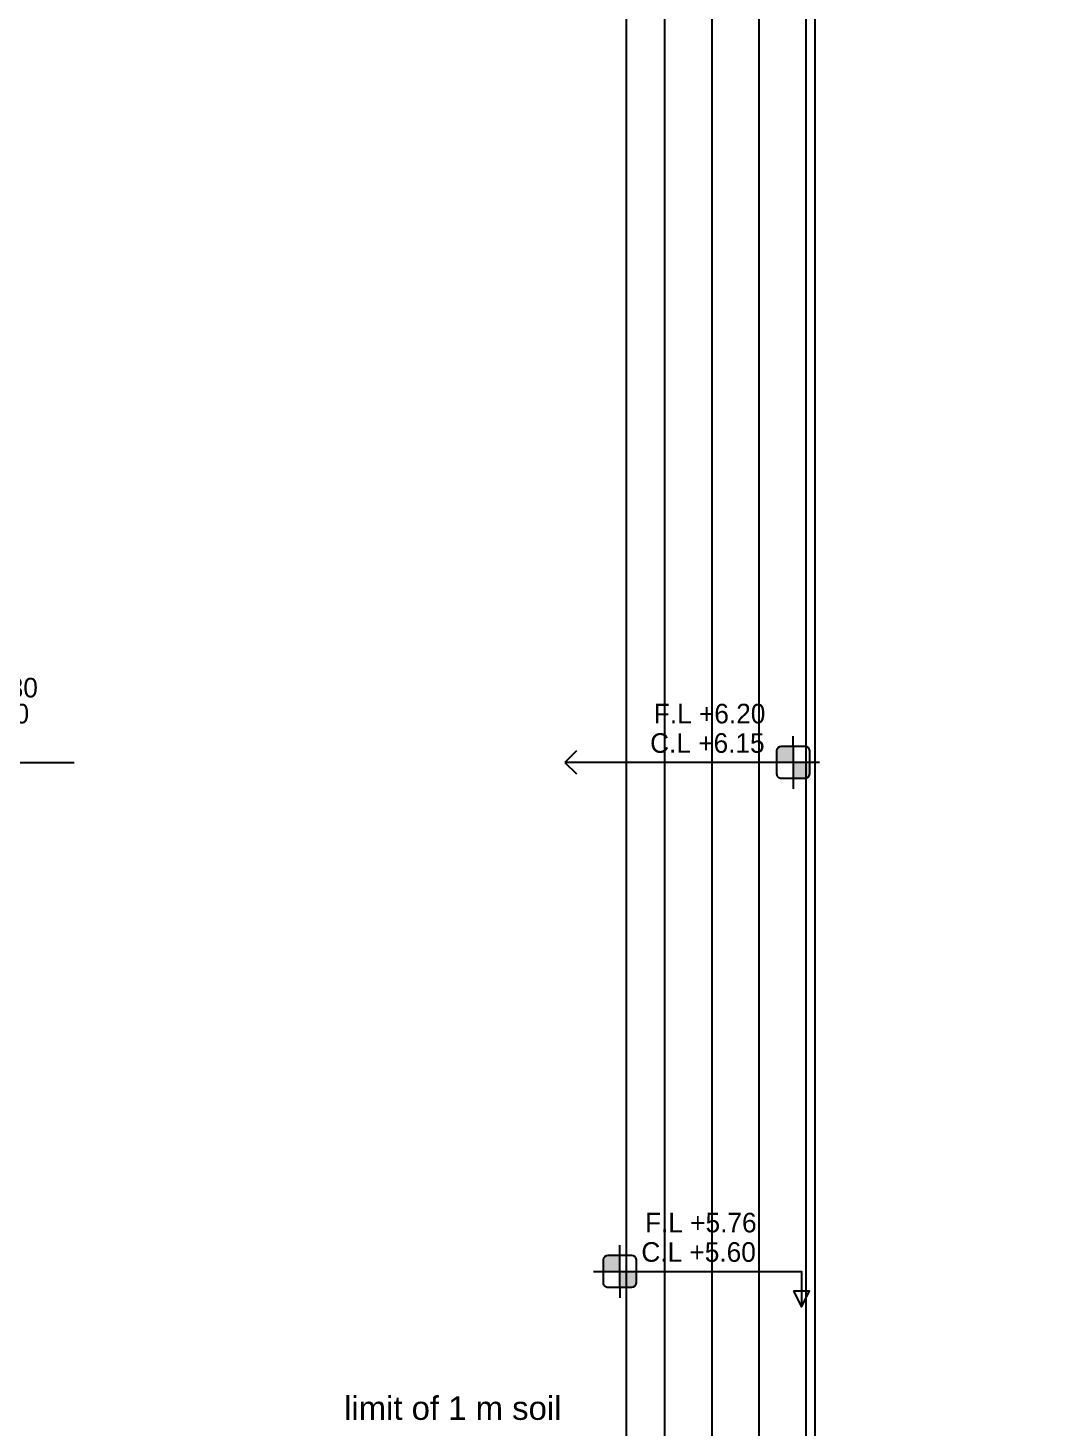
# Model space of a CAD drawing. Header units: inches. Extents: x -91 to 83, y -48 to 107.
# Drawn here: x 15.74 to 22.17, y 22.84 to 31.76 of the extents above; entities that cross this region are included whole.
import ezdxf

# ---------------------------------------------------------------- set-up
doc = ezdxf.new("R2010")
doc.units = ezdxf.units.IN
doc.header["$MEASUREMENT"] = 0
for name, color, linetype in [('A-ANNO-TXT', 3, 'CONTINUOUS'), ('A-LAND-NIV', 255, 'CONTINUOUS'), ('A-PROJECTION', 9, 'CONTINUOUS'), ('A-TILES', 137, 'CONTINUOUS'), ('LA-PL-LEVEL', 1, 'CONTINUOUS'), ('LA-SECT-LEVEL', 1, 'CONTINUOUS')]:
    doc.layers.add(name, color=color, linetype=linetype)
doc.styles.add('A100-STEXT', font='ARIAL.TTF', dxfattribs={"height": 0.25})
doc.styles.add('T2', font='CORDIAU.TTF')

# ---------------------------------------------------------------- blocks, each defined once
blk = doc.blocks.new('A$C08632628')
at = {"layer": 'LA-PL-LEVEL'}
for p, q in [((0.0591, 0.0591), (0, 0)), ((0.1187, 0.0006), (0.0591, 0.0591))]:
    blk.add_line(p, q, dxfattribs=at)
blk = doc.blocks.new('A$C432F610A')
at = {"layer": 'LA-PL-LEVEL'}
h = blk.add_hatch(color=256, dxfattribs=at)
h.paths.add_polyline_path([(0.1654, 0.1934, 0.414214), (0.1419, 0.2169), (0.0827, 0.2169), (0.0827, 0.1342), (0.1654, 0.1342)])
h.paths.add_polyline_path([(0.0827, 0.1342), (0, 0.1342), (0, 0.075, 0.414214), (0.0235, 0.0515), (0.0827, 0.0515)])
for p, q in [((0.1419, 0.2169), (0.0235, 0.2169)), ((0.0827, 0.2169), (0.0827, 0.2684)), ((0.0827, 0.2169), (0.0827, 0.0515)), ((0, 0.1934), (0, 0.075)), ((0.1654, 0.075), (0.1654, 0.1934)), ((0.0235, 0.0515), (0.1419, 0.0515)), ((0.0827, 0.0515), (0.0827, 0))]:
    blk.add_line(p, q, dxfattribs=at)
for centre, start, end in [((0.0235, 0.1934), 90, 180), ((0.1419, 0.1934), 0, 90), ((0.0235, 0.075), 180, 270), ((0.1419, 0.075), 270, 0)]:
    blk.add_arc(centre, 0.0235, start, end, dxfattribs=at)
blk = doc.blocks.new('A$C63643234')
at = {"layer": 'LA-SECT-LEVEL'}
for p, q in [((12.8413, 3.4695), (14.1669, 3.4695)), ((18.9162, 3.4695), (17.294, 3.4695))]:
    blk.add_line(p, q, dxfattribs=at)
for points in [[(17.4762, 0.2255), (18.8018, 0.2255), (18.8018, 0)], [(18.7518, 0.1), (18.8018, 0), (18.8518, 0.1), (18.7518, 0.1)]]:
    blk.add_lwpolyline(points, dxfattribs=at)
at = {"layer": 'LA-SECT-LEVEL', "extrusion": (0, 0, -1), "xscale": 1.250000000000118, "zscale": -1.25}
for p, yscale, rotation in [((-18.8518, 3.3017), 1.250000000000028, 4.937267629432129e-06), ((-17.5406, 0.3932), 1.25, 180.0000049372833)]:
    blk.add_blockref('A$C432F610A', p, dxfattribs=dict(at, yscale=yscale, rotation=rotation))
at = {"layer": 'LA-SECT-LEVEL', "xscale": 1.250000000000118, "yscale": 1.250000000000028, "zscale": 1.25, "rotation": 89.9999950627428}
blk.add_blockref('A$C08632628', (17.3678, 3.3957), dxfattribs=at)
at = {"layer": 'LA-SECT-LEVEL', "color": 2, "style": 'T2'}
for s, p in [('W.L +6.30 ', (13.1697, 3.8833)), ('F.L +5.70 ', (13.1697, 3.7179)), ('F.L +6.20 ', (17.8607, 3.7179)), ('C.L +6.15', (17.8373, 3.5304)), ('F.L +5.76', (17.8047, 0.4739)), ('C.L +5.60', (17.7813, 0.2864))]:
    blk.add_text(s, height=0.125, rotation=360, dxfattribs=at).set_placement(p)

msp = doc.modelspace()

# ---------------------------------------------------------------- hatches: boundary and pattern name
at = {"layer": 'A-TILES'}
h = msp.add_hatch(dxfattribs=at)
h.set_pattern_fill('_USER', color=256, scale=0.3, angle=90, style=0, pattern_type=0)
h.set_pattern_definition([(90, (9e-11, -5e-11), (-0.3, 2e-17), [])])
h.paths.add_polyline_path([(2.6584, 22.54), (0.0084, 22.54), (0.0084, 20.05), (0.5484, 20.05), (0.5484, 18.67), (3.8584, 18.67), (3.8584, 20.75), (11.9484, 20.75), (11.9484, 20.125), (13.0984, 20.125), (13.0984, 19.615), (14.2584, 19.615), (14.2584, 20.125), (15.4084, 20.125), (15.4084, 20.75), (23.4984, 20.75), (23.4984, 18.67), (26.8584, 18.67), (26.8584, 20.4), (28.3984, 20.4), (28.3984, 22.54), (20.7576, 22.54), (20.7576, 36.1451), (18.5373, 37.9307), (17.1765, 36.2386), (2.6584, 36.2386)])
h.paths.add_polyline_path([(19.5534, 22.54), (3.8584, 22.54), (3.8584, 34.8858), (19.5534, 34.8858)], flags=17)

# ---------------------------------------------------------------- linework, layer by layer
at = {"layer": 'A-PROJECTION'}
for points in [[(20.7576, 22.54), (20.7576, 36.1451), (18.5373, 37.9307), (17.1765, 36.2386), (2.6584, 36.2386), (2.6584, 22.54)], [(19.5534, 22.54), (3.8584, 22.54), (3.8584, 34.8858), (19.5534, 34.8858), (19.5534, 22.54)]]:
    msp.add_lwpolyline(points, dxfattribs=at)

# ---------------------------------------------------------------- block references
at = {"layer": 'A-LAND-NIV'}
msp.add_blockref('A$C63643234', (1.8684, 23.61), dxfattribs=at)

# ---------------------------------------------------------------- texts
at = {"layer": 'A-ANNO-TXT', "color": 3, "style": 'A100-STEXT'}
msp.add_text('limit of 1 m soil', height=0.15, dxfattribs=at).set_placement((17.7555, 22.8891))

doc.saveas('drawing.dxf')
